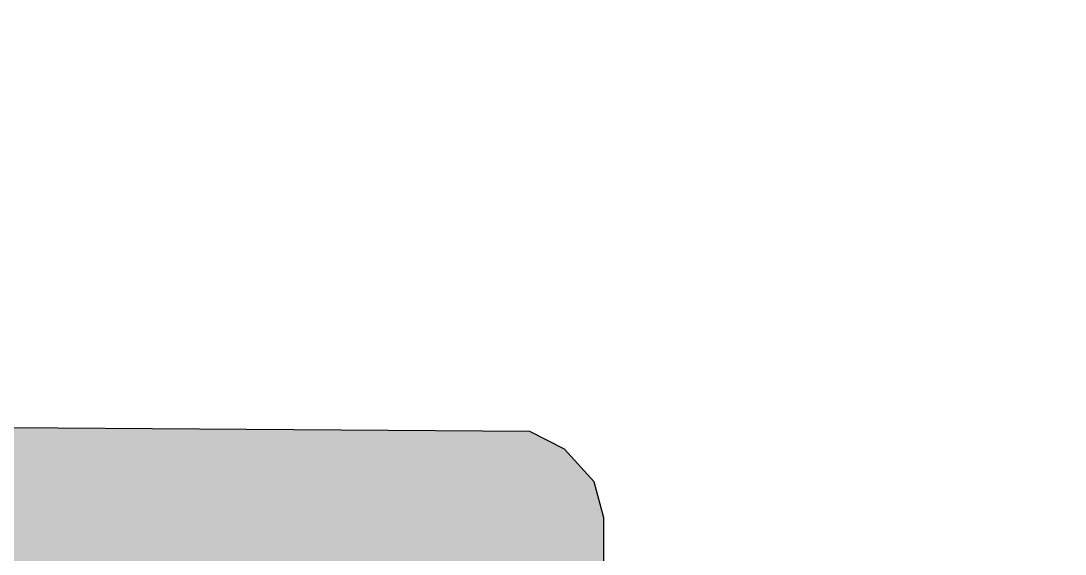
# Paper-space layout 'TOP_A1_00200_01-01-2017_MODELE' of a CAD drawing. Header units: millimetres. Extents: x -52 to 816, y -6 to 294.
# Drawn here: x 200.497 to 205.136, y 82.338 to 84.705 of the extents above; entities that cross this region are included whole.
import ezdxf

# ---------------------------------------------------------------- set-up
doc = ezdxf.new("R2010")
doc.units = ezdxf.units.MM
doc.header["$LTSCALE"] = 2
doc.set_wipeout_variables(frame=1)
doc.linetypes.add('CACHEX2', pattern=[0.75, 0.5, -0.25])
doc.layers.add('CARTOUCHE', color=7, linetype='Continuous')
doc.layers.add('LOGO', color=7, linetype='Continuous')

# ---------------------------------------------------------------- blocks, each defined once
blk = doc.blocks.new('A$C581E6685')
at = {"layer": 'LOGO'}
blk.add_hatch(color=142, dxfattribs=at).paths.add_polyline_path([(-57.6044, 1.2942), (-55.7571, 1.2723), (-54.1841, 7.7086), (-53.8179, 7.7086), (-55.3361, 1.2942), (-53.4884, 1.2723), (-51.8789, 7.7086), (-51.5133, 7.7086), (-53.0497, 1.2723), (-51.2024, 1.2723), (-49.7569, 7.1203), (-49.6472, 7.6001), (-49.6472, 8.0362), (-49.7203, 8.3029), (-49.94, 8.5428), (-50.1962, 8.6736), (-56.4887, 8.7182), (-56.2329, 8.4995), (-56.1047, 8.1721), (-56.068, 7.7579), (-56.4887, 5.9469)])
at = {"layer": 'LOGO', "color": 142}
blk.add_lwpolyline([(-57.6044, 1.2942), (-55.7571, 1.2723), (-54.1841, 7.7086), (-53.8179, 7.7086), (-55.3361, 1.2942), (-53.4884, 1.2723), (-51.8788, 7.7086), (-51.5133, 7.7086), (-53.0497, 1.2723), (-51.2016, 1.2723), (-49.7569, 7.1203), (-49.6472, 7.6001), (-49.6472, 8.0362), (-49.7203, 8.3029), (-49.94, 8.5428), (-50.1962, 8.6747), (-56.4887, 8.7182), (-56.2325, 8.4995), (-56.1045, 8.1721), (-56.068, 7.7579), (-56.4887, 5.9469)], close=True, dxfattribs=at)
at = {"layer": 'LOGO', "color": 32, "linetype": 'CACHEX2', "ltscale": 1.5}
blk.add_ellipse((-38.0538, 23.8138), major_axis=(-19.0311, -3.534), ratio=0.590567, dxfattribs=at)
at = {"layer": 'LOGO', "color": 32}
blk.add_ellipse((-37.6144, 23.8499), major_axis=(-13.5768, -4.2839), ratio=0.791971, dxfattribs=at)
blk = doc.blocks.new('A$C74495F84')
blk.add_wipeout([(0, 25.6223), (0.1652, 26.7367), (0.7383, 27.8861), (1.6708, 28.7909), (2.8466, 29.3316), (3.5435, 29.4509), (3.5435, 29.4509), (94.9287, 29.4623), (96.0552, 29.2902), (97.2167, 28.6987), (97.7035, 28.2661), (98.0951, 27.7798), (98.6162, 26.658), (98.7362, 26.0362), (98.7516, 25.8527), (98.7585, 3.8387), (98.5719, 2.6574), (98.0189, 1.5743), (97.5848, 1.0765), (97.1232, 0.6959), (95.9338, 0.1366), (95.4142, 0.0321), (95.1105, 0.0048), (3.7555, 0.0009), (2.7133, 0.169), (1.5147, 0.7841), (0.6714, 1.6707), (0.147, 2.7876), (0.0063, 3.6209)]).dxf.layer = 'CARTOUCHE'
at = {"layer": 'CARTOUCHE'}
blk.add_rational_spline([(0, 25.6223), (0, 14.7312), (0, 3.84), (0, 0), (3.84, 0), (49.3793, 0), (94.9185, 0), (98.7585, 0), (98.7585, 3.84), (98.7585, 14.7312), (98.7585, 25.6223), (98.7585, 29.4623), (94.9185, 29.4623), (49.3793, 29.4623), (3.84, 29.4623), (0, 29.4623), (0, 25.6223)], [1, 1, 1, 0.707106781187, 1, 1, 1, 0.707106781187, 1, 1, 1, 0.707106781187, 1, 1, 1, 0.707106781187, 1], degree=2, knots=[0, 0, 0, 1, 1, 2.570796, 2.570796, 3.570796, 3.570796, 5.141593, 5.141593, 6.141593, 6.141593, 7.712389, 7.712389, 8.712389, 8.712389, 10.283185, 10.283185, 10.283185], dxfattribs=at)
at = {"layer": 'CARTOUCHE', "xscale": 0.6, "yscale": 0.6, "zscale": 0.6}
blk.add_blockref('A$C581E6685', (37.2707, 1.3806), dxfattribs=at)

psp = doc.layouts.new('TOP_A1_00200_01-01-2017_MODELE')

# ---------------------------------------------------------------- block references
at = {"layer": 'CARTOUCHE'}
psp.add_blockref('A$C74495F84', (195.6052, 76.2969), dxfattribs=at)

doc.saveas('drawing.dxf')
